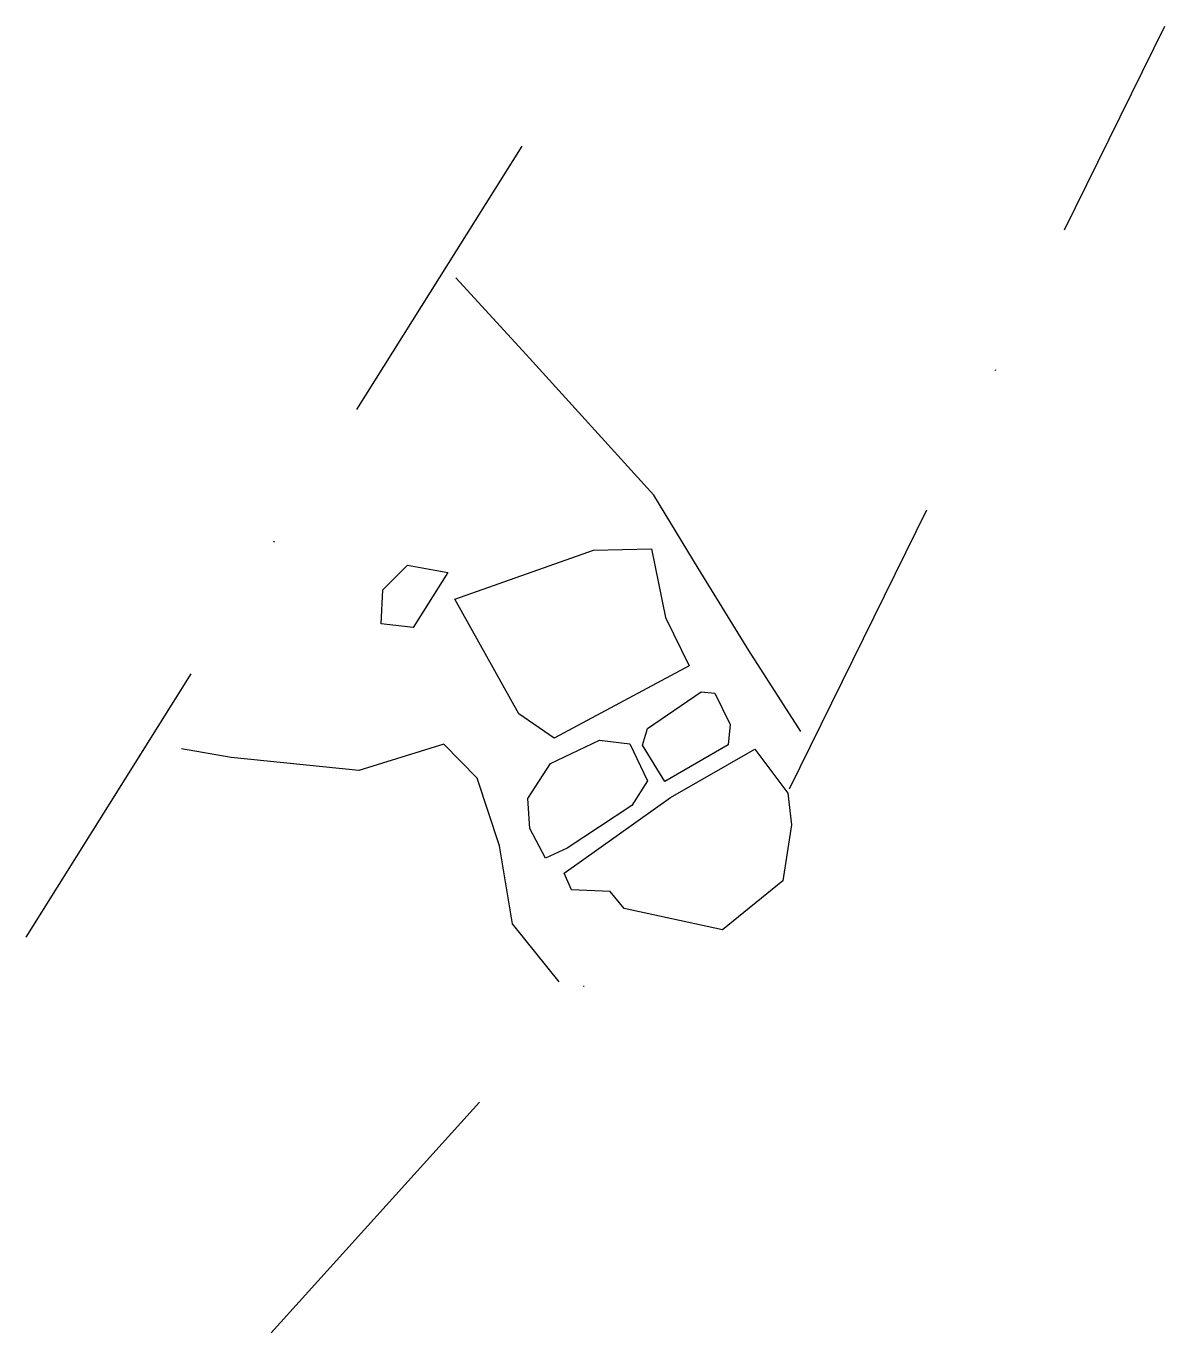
# Model space of a CAD drawing. Header units: metres. Extents: x -44 to 48, y -1709 to -1604.
import ezdxf

# ---------------------------------------------------------------- set-up
doc = ezdxf.new("R2010")
doc.units = ezdxf.units.M
doc.header["$LTSCALE"] = 25
doc.header["$MEASUREMENT"] = 0
doc.linetypes.add('STRICHPUNKTX2', pattern=[2, 1, -0.5, 0, -0.5])
for name, color, linetype in [('BEFUND', 1, 'CONTINUOUS'), ('GRABUNGSGRENZE', 3, 'STRICHPUNKTX2'), ('STEINE', 4, 'CONTINUOUS')]:
    doc.layers.add(name, color=color, linetype=linetype)

msp = doc.modelspace()

# ---------------------------------------------------------------- linework, layer by layer
at = {"layer": 'BEFUND'}
for points in [[(18.33, -1660.41), (14.15, -1653.92), (10.07, -1647.28), (6.5, -1641.4), (-3.78, -1630.11), (-9.43, -1623.93)], [(-1.12, -1680.56), (-4.88, -1675.9), (-5.91, -1669.61), (-7.71, -1664.18), (-10.4, -1661.45), (-17.25, -1663.55), (-27.51, -1662.51), (-31.52, -1661.81)]]:
    msp.add_lwpolyline(points, dxfattribs=at)
at = {"layer": 'GRABUNGSGRENZE'}
for points in [[(17.42, -1665.03), (47.62, -1603.69)], [(-44.02, -1676.96), (-3.07, -1611.68)], [(-24.29, -1708.79), (5.17, -1676.13)]]:
    msp.add_lwpolyline(points, dxfattribs=at)
at = {"layer": 'STEINE'}
for points in [[(-1.52, -1660.97), (-4.37, -1659), (-9.52, -1649.77), (1.64, -1645.83), (6.31, -1645.72), (7.44, -1651.25), (9.33, -1655.15), (-1.52, -1660.97)], [(-10.08, -1647.64), (-12.86, -1652.06), (-15.45, -1651.77), (-15.31, -1649.02), (-13.33, -1647.04), (-10.08, -1647.64)], [(7.37, -1664.45), (5.59, -1661.51), (5.99, -1660.19), (10.3, -1657.23), (11.41, -1657.33), (12.64, -1659.87), (12.49, -1661.49), (7.37, -1664.45)], [(-2.21, -1670.61), (-3.48, -1668.23), (-3.64, -1665.8), (-1.82, -1663), (2.13, -1661.11), (4.57, -1661.41), (6, -1664.4), (4.74, -1666.38), (-0.48, -1669.8), (-2.21, -1670.61)], [(-0.73, -1671.83), (7.83, -1665.72), (14.62, -1661.84), (17.27, -1665.39), (17.58, -1667.92), (16.88, -1672.44), (12.02, -1676.37), (4.1, -1674.66), (2.98, -1673.29), (-0.12, -1673.15), (-0.73, -1671.83)]]:
    msp.add_lwpolyline(points, dxfattribs=at)

doc.saveas('drawing.dxf')
